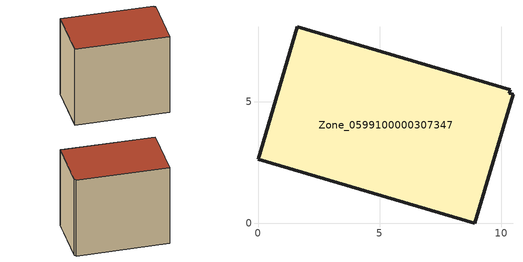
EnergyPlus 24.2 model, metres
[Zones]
Zone_0599100000307347
 floor ground (C_G): 0,2.64 1.61,8.08 10.38,5.49 10.34,5.35 10.49,5.3 8.91,0 z0.45
 wall outside (C_F): 1.61,8.08 0,2.64 8.91,0 10.49,5.3 10.34,5.35 10.38,5.49 1.61,8.08 z0.45:8.89
 roof outside (C_R): 8.91,0 10.49,5.3 10.34,5.35 10.38,5.49 1.61,8.08 0,2.64 z8.89
[BUILDING]
Pand.0599100000307347: North Axis=0; Terrain=City; Loads Convergence Tolerance Value=0.04; Temperature Convergence Tolerance Value=0.4; Solar Distribution=FullExterior; Maximum Number of Warmup Days=25; Minimum Number of Warmup Days=1
[Site:Location]
Rotterdam.The.Hague.AP_ZH_NLD Design_Conditions: Latitude=51.96; Longitude=4.45; Time Zone=1; Elevation=-4.5
[SITE:GROUNDTEMPERATURE:BUILDINGSURFACE]
18, 18, 18, 18, 18, 18, 18, 18, 18, 18, 18, 18
[MATERIAL] Thermal Absorptance=0.9; Solar Absorptance=0.7; Visible Absorptance=0.7
Name | Roughness | Thickness | Conductivity | Density | Specific Heat
G.TI.1975-1991 | MediumSmooth | 0.15 | 0.288461 | 540 | 1210
F.TI.1975-1991 | Rough | 0.3 | 0.230769 | 1920 | 840
R.TI.1975-1991 | MediumRough | 0.2 | 0.153846 | 1500 | 1000
[CONSTRUCTION]
C_G: G.TI.1975-1991
C_F: F.TI.1975-1991
C_R: R.TI.1975-1991
[ZONE]
Zone_0599100000307347: Type=1; Multiplier=1; Ceiling Height=Autocalculate; Volume=Autocalculate; Floor Area=autocalculate; Part of Total Floor Area=Yes
[ZONEINFILTRATION:DESIGNFLOWRATE]
Infil_Zone_0599100000307347: Zone or ZoneList or Space or SpaceList=Zone_0599100000307347; Schedule=AlwaysOn; Design Flow Rate Calculation Method=Flow/Area; Flow Rate per Floor Area=0.003; Constant Term Coefficient=1; Temperature Term Coefficient=0; Velocity Term Coefficient=0; Velocity Squared Term Coefficient=0
[HVACTEMPLATE:ZONE:IDEALLOADSAIRSYSTEM]
Zone_0599100000307347: Maximum Heating Supply Air Temperature=50; Minimum Cooling Supply Air Temperature=13; Maximum Heating Supply Air Humidity Ratio=0.0156; Minimum Cooling Supply Air Humidity Ratio=0.0077; Heating Limit=NoLimit; Cooling Limit=NoLimit; Dehumidification Control Type=ConstantSensibleHeatRatio; Cooling Sensible Heat Ratio=0.7; Dehumidification Setpoint=60; Humidification Control Type=None; Humidification Setpoint=30; Outdoor Air Method=None; Outdoor Air Flow Rate per Person=0.00944; Outdoor Air Flow Rate per Zone Floor Area=0; Outdoor Air Flow Rate per Zone=0; Demand Controlled Ventilation Type=None; Outdoor Air Economizer Type=NoEconomizer; Heat Recovery Type=None; Sensible Heat Recovery Effectiveness=0.7; Latent Heat Recovery Effectiveness=0.65
[ZONECONTROL:THERMOSTAT]
ThermostatControl_Zone_0599100000307347: Zone or ZoneList=Zone_0599100000307347; Control Type Schedule=DualSetpointControlType; Control 1=Thermostat_Zone_0599100000307347; Temperature Difference Between Cutout And Setpoint=0
[THERMOSTATSETPOINT:DUALSETPOINT]
Thermostat_Zone_0599100000307347: Heating Setpoint Temperature Schedule=HeatingSetpoint_Zone_0599100000307347; Cooling Setpoint Temperature Schedule=CoolingSetpoint_Zone_0599100000307347
[SCHEDULE:COMPACT]
HeatingSetpoint_Zone_0599100000307347: Through: 12/31, For: AllDays, Until: 24:00, 21
CoolingSetpoint_Zone_0599100000307347: Through: 12/31, For: AllDays, Until: 24:00, 24
DualSetpointControlType: Through: 12/31, For: AllDays, Until: 24:00, 4
AlwaysOn: Through: 12/31, For: AllDays, Until: 24:00, 1
